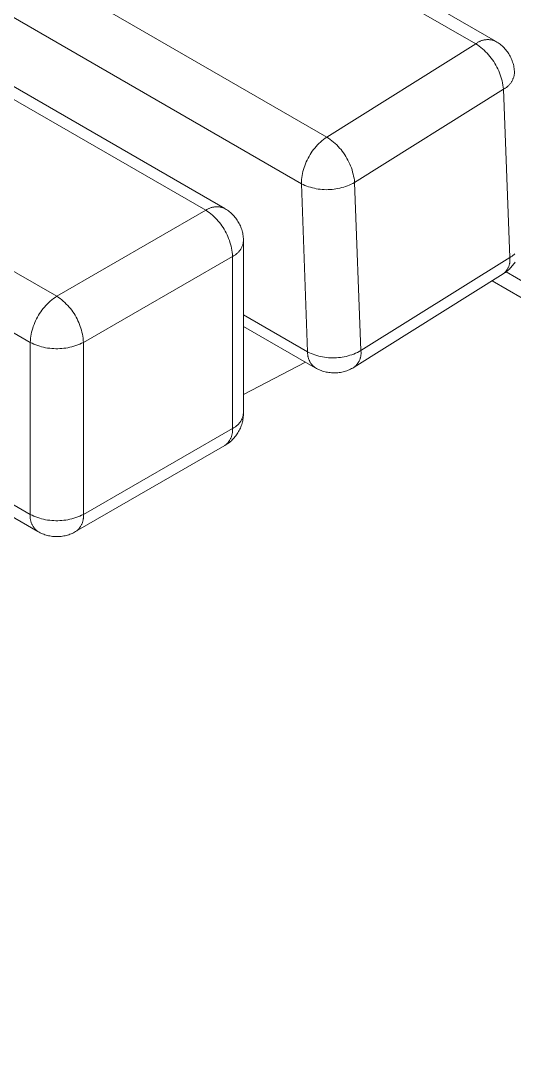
# Model space of a CAD drawing. Header units: millimetres. Extents: x -30 to 4992, y -440 to 3111.
# Drawn here: x 1391.2 to 1434.3, y 108.3 to 197.8 of the extents above; entities that cross this region are included whole.
import ezdxf

# ---------------------------------------------------------------- set-up
doc = ezdxf.new("R2010")
doc.units = ezdxf.units.MM
doc.layers.add('ZANO_R', color=7, linetype='Continuous', lineweight=0)

msp = doc.modelspace()

# ---------------------------------------------------------------- linework, layer by layer
at = {"layer": 'ZANO_R'}
for p, q in [((1430.908, 195.776), (599.558, 675.757)), ((601.314, 675.969), (1432.622, 196.014)), ((586.565, 667.621), (1417.916, 187.641)), ((1415.693, 183.566), (584.343, 663.546)), ((577.653, 661.386), (1409.003, 181.405)), ((1407.361, 181.242), (576.011, 661.223)), ((1392.035, 169.712), (560.684, 649.693)), ((1431.202, 195.963), (1431.255, 195.988)), ((1431.255, 195.988), (1431.308, 196.011)), ((1431.308, 196.011), (1431.362, 196.032)), ((1431.362, 196.032), (1431.417, 196.052)), ((1431.417, 196.052), (1431.472, 196.07)), ((1431.472, 196.07), (1431.528, 196.085)), ((1431.528, 196.085), (1431.585, 196.099)), ((1431.585, 196.099), (1431.641, 196.111)), ((1431.641, 196.111), (1431.699, 196.121)), ((1431.699, 196.121), (1431.756, 196.129)), ((1431.756, 196.129), (1431.814, 196.135)), ((1431.814, 196.135), (1431.872, 196.139)), ((1431.872, 196.139), (1431.93, 196.141)), ((1431.93, 196.141), (1431.988, 196.141)), ((1431.988, 196.141), (1432.046, 196.139)), ((1432.046, 196.139), (1432.104, 196.135)), ((1432.104, 196.135), (1432.162, 196.129)), ((1432.162, 196.129), (1432.22, 196.121)), ((1432.22, 196.121), (1432.277, 196.112)), ((1432.277, 196.112), (1432.334, 196.1)), ((1432.334, 196.1), (1432.39, 196.086)), ((1432.39, 196.086), (1432.446, 196.07)), ((1432.446, 196.07), (1432.502, 196.053)), ((1432.502, 196.053), (1432.557, 196.033)), ((1432.557, 196.033), (1432.611, 196.012)), ((1432.611, 196.012), (1432.664, 195.989)), ((1432.664, 195.989), (1432.761, 195.93)), ((1417.916, 187.641), (1430.908, 195.776)), ((1430.908, 195.776), (1430.955, 195.812)), ((1430.908, 195.776), (1431.062, 195.674)), ((1430.955, 195.812), (1431.002, 195.845)), ((1431.002, 195.845), (1431.051, 195.877)), ((1431.051, 195.877), (1431.1, 195.907)), ((1431.062, 195.674), (1431.212, 195.566)), ((1431.1, 195.907), (1431.151, 195.936)), ((1431.151, 195.936), (1431.202, 195.963)), ((1431.212, 195.566), (1431.358, 195.452)), ((1431.358, 195.452), (1431.5, 195.334)), ((1431.5, 195.334), (1431.638, 195.211)), ((1431.638, 195.211), (1431.771, 195.084)), ((1431.771, 195.084), (1431.9, 194.951)), ((1432.761, 195.93), (1432.856, 195.868)), ((1432.856, 195.868), (1432.948, 195.802)), ((1432.948, 195.802), (1433.039, 195.734)), ((1433.039, 195.734), (1433.127, 195.662)), ((1433.127, 195.662), (1433.212, 195.587)), ((1433.212, 195.587), (1433.295, 195.509)), ((1433.295, 195.509), (1433.375, 195.429)), ((1433.375, 195.429), (1433.452, 195.346)), ((1433.452, 195.346), (1433.526, 195.26)), ((1433.526, 195.26), (1433.597, 195.172)), ((1433.597, 195.172), (1433.666, 195.081)), ((1433.666, 195.081), (1433.731, 194.988)), ((1431.9, 194.951), (1432.025, 194.815)), ((1432.025, 194.815), (1432.144, 194.674)), ((1432.144, 194.674), (1432.259, 194.529)), ((1432.259, 194.529), (1432.369, 194.38)), ((1432.369, 194.38), (1432.473, 194.228)), ((1432.473, 194.228), (1432.572, 194.072)), ((1433.731, 194.988), (1433.792, 194.893)), ((1433.792, 194.893), (1433.851, 194.795)), ((1433.851, 194.795), (1433.906, 194.696)), ((1433.906, 194.696), (1433.957, 194.595)), ((1433.957, 194.595), (1434.005, 194.492)), ((1434.005, 194.492), (1434.05, 194.388)), ((1434.05, 194.388), (1434.091, 194.282)), ((1434.091, 194.282), (1434.128, 194.175)), ((1432.572, 194.072), (1432.666, 193.912)), ((1432.666, 193.912), (1432.754, 193.75)), ((1432.754, 193.75), (1432.836, 193.585)), ((1432.836, 193.585), (1432.912, 193.416)), ((1432.912, 193.416), (1432.983, 193.246)), ((1434.128, 194.175), (1434.161, 194.066)), ((1434.161, 194.066), (1434.191, 193.957)), ((1434.191, 193.957), (1434.217, 193.846)), ((1434.217, 193.846), (1434.239, 193.735)), ((1434.239, 193.735), (1434.257, 193.623)), ((1434.257, 193.623), (1434.271, 193.511)), ((1434.271, 193.511), (1434.281, 193.398)), ((1434.281, 193.398), (1434.288, 193.284)), ((1434.288, 193.284), (1434.284, 193.225)), ((1432.983, 193.246), (1433.048, 193.073)), ((1433.048, 193.073), (1433.106, 192.897)), ((1433.106, 192.897), (1433.159, 192.72)), ((1433.159, 192.72), (1433.205, 192.541)), ((1433.205, 192.541), (1433.246, 192.361)), ((1433.99, 192.395), (1433.956, 192.346)), ((1434.023, 192.444), (1433.99, 192.395)), ((1434.053, 192.495), (1434.023, 192.444)), ((1434.082, 192.547), (1434.053, 192.495)), ((1434.11, 192.6), (1434.082, 192.547)), ((1434.135, 192.653), (1434.11, 192.6)), ((1434.158, 192.708), (1434.135, 192.653)), ((1434.18, 192.763), (1434.158, 192.708)), ((1434.2, 192.819), (1434.18, 192.763)), ((1434.218, 192.876), (1434.2, 192.819)), ((1434.234, 192.933), (1434.218, 192.876)), ((1434.248, 192.991), (1434.234, 192.933)), ((1434.26, 193.049), (1434.248, 192.991)), ((1434.27, 193.107), (1434.26, 193.049)), ((1434.278, 193.166), (1434.27, 193.107)), ((1434.284, 193.225), (1434.278, 193.166)), ((1433.329, 191.813), (1420.336, 183.678)), ((1433.246, 192.361), (1433.28, 192.179)), ((1433.28, 192.179), (1433.307, 191.997)), ((1433.307, 191.997), (1433.329, 191.813)), ((1433.381, 191.841), (1433.329, 191.813)), ((1433.878, 177.128), (1433.329, 191.813)), ((1433.433, 191.87), (1433.381, 191.841)), ((1433.483, 191.901), (1433.433, 191.87)), ((1433.533, 191.934), (1433.483, 191.901)), ((1433.581, 191.968), (1433.533, 191.934)), ((1433.628, 192.004), (1433.581, 191.968)), ((1433.674, 192.042), (1433.628, 192.004)), ((1433.719, 192.081), (1433.674, 192.042)), ((1433.762, 192.122), (1433.719, 192.081)), ((1433.804, 192.164), (1433.762, 192.122)), ((1433.844, 192.208), (1433.804, 192.164)), ((1433.883, 192.252), (1433.844, 192.208)), ((1433.92, 192.299), (1433.883, 192.252)), ((1433.956, 192.346), (1433.92, 192.299)), ((1417.102, 186.948), (1417.228, 187.075)), ((1417.228, 187.075), (1417.357, 187.197)), ((1417.357, 187.197), (1417.491, 187.316)), ((1417.491, 187.316), (1417.629, 187.429)), ((1417.629, 187.429), (1417.77, 187.537)), ((1417.77, 187.537), (1417.916, 187.641)), ((1417.916, 187.641), (1418.069, 187.538)), ((1418.069, 187.538), (1418.219, 187.43)), ((1418.219, 187.43), (1418.365, 187.317)), ((1418.365, 187.317), (1418.507, 187.199)), ((1418.507, 187.199), (1418.645, 187.076)), ((1418.645, 187.076), (1418.779, 186.948)), ((1416.451, 186.101), (1416.547, 186.251)), ((1416.547, 186.251), (1416.648, 186.398)), ((1416.648, 186.398), (1416.754, 186.541)), ((1416.754, 186.541), (1416.866, 186.681)), ((1416.866, 186.681), (1416.982, 186.816)), ((1416.982, 186.816), (1417.102, 186.948)), ((1418.779, 186.948), (1418.908, 186.816)), ((1418.908, 186.816), (1419.032, 186.679)), ((1419.032, 186.679), (1419.152, 186.539)), ((1419.152, 186.539), (1419.266, 186.394)), ((1419.266, 186.394), (1419.376, 186.245)), ((1419.376, 186.245), (1419.48, 186.092)), ((1415.989, 185.137), (1416.052, 185.304)), ((1416.052, 185.304), (1416.12, 185.469)), ((1416.12, 185.469), (1416.195, 185.631)), ((1416.195, 185.631), (1416.275, 185.791)), ((1416.275, 185.791), (1416.36, 185.947)), ((1416.36, 185.947), (1416.451, 186.101)), ((1419.48, 186.092), (1419.579, 185.936)), ((1419.579, 185.936), (1419.673, 185.777)), ((1419.673, 185.777), (1419.761, 185.615)), ((1419.761, 185.615), (1419.843, 185.449)), ((1419.843, 185.449), (1419.92, 185.281)), ((1419.92, 185.281), (1419.99, 185.11)), ((1415.764, 184.275), (1415.797, 184.451)), ((1415.797, 184.451), (1415.836, 184.625)), ((1415.836, 184.625), (1415.881, 184.797)), ((1415.881, 184.797), (1415.932, 184.968)), ((1415.932, 184.968), (1415.989, 185.137)), ((1419.99, 185.11), (1420.055, 184.937)), ((1420.055, 184.937), (1420.114, 184.762)), ((1420.114, 184.762), (1420.166, 184.585)), ((1420.166, 184.585), (1420.213, 184.406)), ((1420.213, 184.406), (1420.253, 184.226)), ((1377.289, 183.589), (1394.357, 173.734)), ((1415.693, 183.566), (1415.702, 183.744)), ((1415.849, 183.491), (1415.693, 183.566)), ((1416.243, 168.88), (1415.693, 183.566)), ((1415.702, 183.744), (1415.716, 183.922)), ((1415.716, 183.922), (1415.737, 184.099)), ((1415.737, 184.099), (1415.764, 184.275)), ((1416.007, 183.422), (1415.849, 183.491)), ((1419.872, 183.448), (1419.712, 183.382)), ((1420.029, 183.519), (1419.872, 183.448)), ((1420.184, 183.596), (1420.029, 183.519)), ((1420.336, 183.678), (1420.184, 183.596)), ((1420.253, 184.226), (1420.287, 184.044)), ((1420.287, 184.044), (1420.315, 183.861)), ((1420.315, 183.861), (1420.336, 183.678)), ((1420.336, 183.678), (1420.885, 168.992)), ((1416.168, 183.359), (1416.007, 183.422)), ((1416.33, 183.301), (1416.168, 183.359)), ((1416.495, 183.248), (1416.33, 183.301)), ((1416.661, 183.202), (1416.495, 183.248)), ((1416.829, 183.161), (1416.661, 183.202)), ((1416.998, 183.127), (1416.829, 183.161)), ((1417.168, 183.098), (1416.998, 183.127)), ((1417.339, 183.075), (1417.168, 183.098)), ((1417.511, 183.058), (1417.339, 183.075)), ((1417.683, 183.047), (1417.511, 183.058)), ((1417.856, 183.042), (1417.683, 183.047)), ((1418.029, 183.044), (1417.856, 183.042)), ((1418.201, 183.051), (1418.029, 183.044)), ((1418.373, 183.064), (1418.201, 183.051)), ((1418.545, 183.083), (1418.373, 183.064)), ((1418.715, 183.108), (1418.545, 183.083)), ((1418.885, 183.139), (1418.715, 183.108)), ((1419.054, 183.176), (1418.885, 183.139)), ((1419.221, 183.219), (1419.054, 183.176)), ((1419.387, 183.268), (1419.221, 183.219)), ((1419.551, 183.322), (1419.387, 183.268)), ((1419.712, 183.382), (1419.551, 183.322)), ((1394.357, 173.734), (1407.361, 181.242)), ((1407.361, 181.242), (1407.409, 181.275)), ((1407.361, 181.242), (1407.509, 181.142)), ((1407.409, 181.275), (1407.457, 181.306)), ((1407.457, 181.306), (1407.507, 181.335)), ((1407.507, 181.335), (1407.557, 181.363)), ((1407.509, 181.142), (1407.653, 181.037)), ((1407.557, 181.363), (1407.609, 181.389)), ((1407.609, 181.389), (1407.661, 181.413)), ((1407.653, 181.037), (1407.794, 180.927)), ((1407.661, 181.413), (1407.714, 181.435)), ((1407.714, 181.435), (1407.768, 181.455)), ((1407.768, 181.455), (1407.823, 181.474)), ((1407.794, 180.927), (1407.93, 180.812)), ((1407.823, 181.474), (1407.878, 181.49)), ((1407.878, 181.49), (1407.934, 181.505)), ((1407.93, 180.812), (1408.063, 180.693)), ((1407.934, 181.505), (1407.99, 181.517)), ((1407.99, 181.517), (1408.047, 181.528)), ((1408.047, 181.528), (1408.103, 181.537)), ((1408.103, 181.537), (1408.161, 181.543)), ((1408.161, 181.543), (1408.218, 181.548)), ((1408.218, 181.548), (1408.276, 181.551)), ((1408.276, 181.551), (1408.333, 181.551)), ((1408.333, 181.551), (1408.391, 181.55)), ((1408.391, 181.55), (1408.448, 181.547)), ((1408.448, 181.547), (1408.506, 181.541)), ((1408.506, 181.541), (1408.563, 181.534)), ((1408.563, 181.534), (1408.619, 181.525)), ((1408.619, 181.525), (1408.676, 181.513)), ((1408.676, 181.513), (1408.732, 181.5)), ((1408.732, 181.5), (1408.787, 181.485)), ((1408.787, 181.485), (1408.842, 181.468)), ((1408.842, 181.468), (1408.897, 181.449)), ((1408.897, 181.449), (1408.95, 181.428)), ((1408.95, 181.428), (1409.003, 181.405)), ((1409.046, 181.38), (1409.142, 181.321)), ((1409.142, 181.321), (1409.236, 181.258)), ((1409.236, 181.258), (1409.327, 181.192)), ((1409.327, 181.192), (1409.417, 181.123)), ((1409.417, 181.123), (1409.503, 181.05)), ((1409.503, 181.05), (1409.588, 180.975)), ((1409.588, 180.975), (1409.67, 180.897)), ((1409.67, 180.897), (1409.749, 180.816)), ((1409.749, 180.816), (1409.825, 180.733)), ((1408.063, 180.693), (1408.191, 180.569)), ((1408.191, 180.569), (1408.315, 180.44)), ((1408.315, 180.44), (1408.434, 180.307)), ((1408.434, 180.307), (1408.549, 180.171)), ((1408.549, 180.171), (1408.659, 180.03)), ((1408.659, 180.03), (1408.764, 179.885)), ((1408.764, 179.885), (1408.864, 179.737)), ((1409.825, 180.733), (1409.898, 180.647)), ((1409.898, 180.647), (1409.968, 180.558)), ((1409.968, 180.558), (1410.035, 180.467)), ((1410.035, 180.467), (1410.099, 180.374)), ((1410.099, 180.374), (1410.16, 180.279)), ((1410.16, 180.279), (1410.218, 180.182)), ((1410.218, 180.182), (1410.272, 180.083)), ((1410.272, 180.083), (1410.322, 179.982)), ((1410.322, 179.982), (1410.369, 179.879)), ((1410.369, 179.879), (1410.413, 179.775)), ((1408.864, 179.737), (1408.958, 179.586)), ((1408.958, 179.586), (1409.047, 179.431)), ((1409.047, 179.431), (1409.131, 179.274)), ((1409.131, 179.274), (1409.209, 179.113)), ((1409.209, 179.113), (1409.282, 178.95)), ((1410.413, 179.775), (1410.453, 179.669)), ((1410.453, 179.669), (1410.489, 179.562)), ((1410.489, 179.562), (1410.522, 179.454)), ((1410.522, 179.454), (1410.551, 179.344)), ((1410.551, 179.344), (1410.576, 179.234)), ((1410.576, 179.234), (1410.597, 179.123)), ((1410.597, 179.123), (1410.614, 179.012)), ((1410.614, 179.012), (1410.628, 178.899)), ((1409.282, 178.95), (1409.349, 178.785)), ((1409.349, 178.785), (1409.41, 178.617)), ((1409.41, 178.617), (1409.466, 178.448)), ((1409.466, 178.448), (1409.515, 178.276)), ((1409.515, 178.276), (1409.558, 178.103)), ((1409.558, 178.103), (1409.596, 177.928)), ((1410.537, 178.115), (1410.514, 178.062)), ((1410.557, 178.169), (1410.537, 178.115)), ((1410.575, 178.223), (1410.557, 178.169)), ((1410.592, 178.279), (1410.575, 178.223)), ((1410.607, 178.334), (1410.592, 178.279)), ((1410.619, 178.39), (1410.607, 178.334)), ((1410.63, 178.447), (1410.619, 178.39)), ((1410.628, 178.899), (1410.638, 178.787)), ((1410.639, 178.504), (1410.63, 178.447)), ((1410.638, 178.787), (1410.643, 178.674)), ((1410.645, 178.561), (1410.639, 178.504)), ((1410.643, 178.674), (1410.645, 178.561)), ((1410.645, 178.561), (1410.645, 163.545)), ((1409.684, 177.22), (1396.679, 169.712)), ((1409.596, 177.928), (1409.627, 177.753)), ((1409.627, 177.753), (1409.652, 177.576)), ((1409.652, 177.576), (1409.671, 177.398)), ((1409.671, 177.398), (1409.684, 177.22)), ((1409.736, 177.245), (1409.684, 177.22)), ((1409.684, 162.204), (1409.684, 177.22)), ((1409.787, 177.272), (1409.736, 177.245)), ((1409.837, 177.3), (1409.787, 177.272)), ((1409.886, 177.33), (1409.837, 177.3)), ((1409.934, 177.362), (1409.886, 177.33)), ((1409.981, 177.395), (1409.934, 177.362)), ((1410.027, 177.43), (1409.981, 177.395)), ((1410.071, 177.466), (1410.027, 177.43)), ((1410.114, 177.504), (1410.071, 177.466)), ((1410.156, 177.544), (1410.114, 177.504)), ((1410.197, 177.585), (1410.156, 177.544)), ((1410.236, 177.627), (1410.197, 177.585)), ((1410.273, 177.671), (1410.236, 177.627)), ((1410.309, 177.716), (1410.273, 177.671)), ((1410.344, 177.762), (1410.309, 177.716)), ((1410.376, 177.81), (1410.344, 177.762)), ((1410.407, 177.858), (1410.376, 177.81)), ((1410.437, 177.908), (1410.407, 177.858)), ((1410.464, 177.958), (1410.437, 177.908)), ((1410.49, 178.01), (1410.464, 177.958)), ((1410.514, 178.062), (1410.49, 178.01)), ((1433.982, 177.184), (1433.93, 177.155)), ((1434.032, 177.215), (1433.982, 177.184)), ((1434.082, 177.248), (1434.032, 177.215)), ((1434.13, 177.283), (1434.082, 177.248)), ((1434.177, 177.319), (1434.13, 177.283)), ((1434.223, 177.356), (1434.177, 177.319)), ((1434.268, 177.396), (1434.223, 177.356)), ((1434.311, 177.436), (1434.268, 177.396)), ((1420.885, 168.992), (1433.878, 177.128)), ((1433.781, 176.329), (1433.76, 176.279)), ((1433.8, 176.379), (1433.781, 176.329)), ((1433.818, 176.431), (1433.8, 176.379)), ((1433.833, 176.483), (1433.818, 176.431)), ((1433.847, 176.535), (1433.833, 176.483)), ((1433.859, 176.588), (1433.847, 176.535)), ((1433.87, 176.641), (1433.859, 176.588)), ((1433.878, 176.695), (1433.87, 176.641)), ((1433.93, 177.155), (1433.878, 177.128)), ((1433.878, 177.128), (1433.884, 177.074)), ((1433.885, 176.749), (1433.878, 176.695)), ((1433.884, 177.074), (1433.889, 177.02)), ((1433.889, 176.803), (1433.885, 176.749)), ((1433.889, 177.02), (1433.892, 176.965)), ((1433.892, 176.857), (1433.889, 176.803)), ((1433.892, 176.965), (1433.893, 176.911)), ((1433.893, 176.911), (1433.892, 176.857)), ((1434.07, 176.356), (1433.996, 176.271)), ((1434.142, 176.444), (1434.07, 176.356)), ((1434.21, 176.534), (1434.142, 176.444)), ((1434.275, 176.627), (1434.21, 176.534)), ((1434.336, 176.721), (1434.275, 176.627)), ((1433.298, 175.685), (1420.314, 167.555)), ((1433.34, 175.719), (1433.298, 175.685)), ((1433.402, 175.752), (1433.307, 175.69)), ((1433.381, 175.755), (1433.34, 175.719)), ((1433.421, 175.792), (1433.381, 175.755)), ((1433.494, 175.817), (1433.402, 175.752)), ((1433.459, 175.83), (1433.421, 175.792)), ((1433.496, 175.87), (1433.459, 175.83)), ((1433.584, 175.886), (1433.494, 175.817)), ((1433.531, 175.911), (1433.496, 175.87)), ((1433.565, 175.954), (1433.531, 175.911)), ((1433.553, 175.861), (1547.986, 109.793)), ((1433.598, 175.997), (1433.565, 175.954)), ((1433.672, 175.957), (1433.584, 175.886)), ((1433.629, 176.042), (1433.598, 175.997)), ((1433.658, 176.087), (1433.629, 176.042)), ((1433.686, 176.134), (1433.658, 176.087)), ((1433.757, 176.031), (1433.672, 175.957)), ((1433.712, 176.181), (1433.686, 176.134)), ((1433.737, 176.23), (1433.712, 176.181)), ((1433.76, 176.279), (1433.737, 176.23)), ((1433.839, 176.108), (1433.757, 176.031)), ((1433.919, 176.188), (1433.839, 176.108)), ((1433.996, 176.271), (1433.919, 176.188)), ((1547.939, 108.329), (1432.328, 175.077)), ((1394.065, 173.529), (1394.209, 173.634)), ((1394.209, 173.634), (1394.357, 173.734)), ((1394.357, 173.734), (1394.505, 173.634)), ((1394.505, 173.634), (1394.649, 173.529)), ((1393.169, 172.662), (1393.284, 172.799)), ((1393.284, 172.799), (1393.403, 172.932)), ((1393.403, 172.932), (1393.527, 173.06)), ((1393.527, 173.06), (1393.655, 173.185)), ((1393.655, 173.185), (1393.788, 173.304)), ((1393.788, 173.304), (1393.924, 173.419)), ((1393.924, 173.419), (1394.065, 173.529)), ((1394.649, 173.529), (1394.79, 173.419)), ((1394.79, 173.419), (1394.926, 173.304)), ((1394.926, 173.304), (1395.059, 173.185)), ((1395.059, 173.185), (1395.187, 173.06)), ((1395.187, 173.06), (1395.311, 172.932)), ((1395.311, 172.932), (1395.43, 172.799)), ((1395.43, 172.799), (1395.545, 172.662)), ((1392.587, 171.766), (1392.671, 171.923)), ((1392.671, 171.923), (1392.76, 172.078)), ((1392.76, 172.078), (1392.855, 172.229)), ((1392.855, 172.229), (1392.955, 172.377)), ((1392.955, 172.377), (1393.059, 172.522)), ((1393.059, 172.522), (1393.169, 172.662)), ((1395.545, 172.662), (1395.655, 172.522)), ((1395.655, 172.522), (1395.759, 172.377)), ((1395.759, 172.377), (1395.859, 172.229)), ((1395.859, 172.229), (1395.954, 172.078)), ((1395.954, 172.078), (1396.043, 171.923)), ((1396.043, 171.923), (1396.127, 171.766)), ((1410.645, 172.112), (1416.243, 168.88)), ((1392.203, 170.768), (1392.253, 170.939)), ((1392.253, 170.939), (1392.308, 171.109)), ((1392.308, 171.109), (1392.369, 171.277)), ((1392.369, 171.277), (1392.436, 171.442)), ((1392.436, 171.442), (1392.509, 171.605)), ((1392.509, 171.605), (1392.587, 171.766)), ((1396.127, 171.766), (1396.205, 171.605)), ((1396.205, 171.605), (1396.278, 171.442)), ((1396.278, 171.442), (1396.345, 171.277)), ((1396.345, 171.277), (1396.406, 171.109)), ((1396.406, 171.109), (1396.461, 170.939)), ((1396.461, 170.939), (1396.51, 170.768)), ((1416.905, 167.498), (1410.645, 171.112)), ((1392.048, 169.89), (1392.066, 170.068)), ((1392.066, 170.068), (1392.092, 170.244)), ((1392.092, 170.244), (1392.123, 170.42)), ((1392.123, 170.42), (1392.16, 170.595)), ((1392.16, 170.595), (1392.203, 170.768)), ((1396.51, 170.768), (1396.554, 170.595)), ((1396.554, 170.595), (1396.591, 170.42)), ((1396.591, 170.42), (1396.622, 170.244)), ((1396.622, 170.244), (1396.647, 170.068)), ((1396.647, 170.068), (1396.666, 169.89)), ((1392.035, 169.712), (1392.048, 169.89)), ((1392.195, 169.634), (1392.035, 169.712)), ((1392.035, 154.696), (1392.035, 169.712)), ((1392.358, 169.562), (1392.195, 169.634)), ((1392.524, 169.495), (1392.358, 169.562)), ((1392.692, 169.434), (1392.524, 169.495)), ((1392.862, 169.38), (1392.692, 169.434)), ((1393.033, 169.33), (1392.862, 169.38)), ((1393.207, 169.287), (1393.033, 169.33)), ((1393.381, 169.25), (1393.207, 169.287)), ((1393.557, 169.22), (1393.381, 169.25)), ((1393.734, 169.195), (1393.557, 169.22)), ((1393.911, 169.176), (1393.734, 169.195)), ((1394.089, 169.164), (1393.911, 169.176)), ((1394.268, 169.158), (1394.089, 169.164)), ((1394.446, 169.158), (1394.268, 169.158)), ((1394.625, 169.164), (1394.446, 169.158)), ((1394.803, 169.176), (1394.625, 169.164)), ((1394.98, 169.195), (1394.803, 169.176)), ((1395.157, 169.22), (1394.98, 169.195)), ((1395.333, 169.25), (1395.157, 169.22)), ((1395.507, 169.287), (1395.333, 169.25)), ((1395.681, 169.33), (1395.507, 169.287)), ((1395.852, 169.38), (1395.681, 169.33)), ((1396.022, 169.434), (1395.852, 169.38)), ((1396.19, 169.495), (1396.022, 169.434)), ((1396.355, 169.562), (1396.19, 169.495)), ((1396.519, 169.634), (1396.355, 169.562)), ((1396.679, 169.712), (1396.519, 169.634)), ((1396.666, 169.89), (1396.679, 169.712)), ((1396.679, 169.712), (1396.679, 154.696)), ((1416.241, 168.824), (1416.243, 168.88)), ((1416.241, 168.769), (1416.241, 168.824)), ((1416.243, 168.713), (1416.241, 168.769)), ((1416.398, 168.805), (1416.243, 168.88)), ((1416.247, 168.657), (1416.243, 168.713)), ((1416.252, 168.602), (1416.247, 168.657)), ((1416.26, 168.547), (1416.252, 168.602)), ((1416.27, 168.492), (1416.26, 168.547)), ((1416.282, 168.437), (1416.27, 168.492)), ((1416.295, 168.383), (1416.282, 168.437)), ((1416.31, 168.33), (1416.295, 168.383)), ((1416.328, 168.277), (1416.31, 168.33)), ((1416.347, 168.225), (1416.328, 168.277)), ((1416.556, 168.736), (1416.398, 168.805)), ((1416.717, 168.673), (1416.556, 168.736)), ((1416.88, 168.615), (1416.717, 168.673)), ((1417.044, 168.563), (1416.88, 168.615)), ((1417.21, 168.516), (1417.044, 168.563)), ((1417.378, 168.476), (1417.21, 168.516)), ((1417.547, 168.441), (1417.378, 168.476)), ((1417.717, 168.412), (1417.547, 168.441)), ((1417.888, 168.389), (1417.717, 168.412)), ((1418.06, 168.372), (1417.888, 168.389)), ((1418.233, 168.362), (1418.06, 168.372)), ((1418.405, 168.357), (1418.233, 168.362)), ((1418.578, 168.358), (1418.405, 168.357)), ((1418.75, 168.365), (1418.578, 168.358)), ((1418.922, 168.378), (1418.75, 168.365)), ((1419.094, 168.397), (1418.922, 168.378)), ((1419.265, 168.422), (1419.094, 168.397)), ((1419.434, 168.454), (1419.265, 168.422)), ((1419.603, 168.491), (1419.434, 168.454)), ((1419.77, 168.533), (1419.603, 168.491)), ((1419.936, 168.582), (1419.77, 168.533)), ((1420.1, 168.636), (1419.936, 168.582)), ((1420.261, 168.697), (1420.1, 168.636)), ((1420.421, 168.762), (1420.261, 168.697)), ((1420.578, 168.833), (1420.421, 168.762)), ((1420.733, 168.91), (1420.578, 168.833)), ((1420.885, 168.992), (1420.733, 168.91)), ((1420.819, 168.274), (1420.802, 168.225)), ((1420.835, 168.323), (1420.819, 168.274)), ((1420.849, 168.373), (1420.835, 168.323)), ((1420.862, 168.424), (1420.849, 168.373)), ((1420.873, 168.475), (1420.862, 168.424)), ((1420.882, 168.526), (1420.873, 168.475)), ((1420.889, 168.577), (1420.882, 168.526)), ((1420.885, 168.992), (1420.892, 168.94)), ((1420.895, 168.629), (1420.889, 168.577)), ((1420.892, 168.94), (1420.897, 168.889)), ((1420.899, 168.681), (1420.895, 168.629)), ((1420.897, 168.889), (1420.9, 168.837)), ((1420.901, 168.733), (1420.899, 168.681)), ((1420.9, 168.837), (1420.901, 168.785)), ((1420.901, 168.785), (1420.901, 168.733)), ((1416.051, 167.991), (1410.645, 165.165)), ((1416.367, 168.173), (1416.347, 168.225)), ((1416.39, 168.122), (1416.367, 168.173)), ((1416.415, 168.072), (1416.39, 168.122)), ((1416.441, 168.023), (1416.415, 168.072)), ((1416.468, 167.974), (1416.441, 168.023)), ((1416.498, 167.927), (1416.468, 167.974)), ((1416.529, 167.881), (1416.498, 167.927)), ((1416.562, 167.836), (1416.529, 167.881)), ((1416.596, 167.792), (1416.562, 167.836)), ((1416.632, 167.749), (1416.596, 167.792)), ((1416.669, 167.708), (1416.632, 167.749)), ((1416.708, 167.668), (1416.669, 167.708)), ((1416.748, 167.629), (1416.708, 167.668)), ((1416.789, 167.592), (1416.748, 167.629)), ((1416.832, 167.556), (1416.789, 167.592)), ((1416.876, 167.521), (1416.832, 167.556)), ((1416.921, 167.489), (1416.876, 167.521)), ((1417.02, 167.434), (1416.921, 167.489)), ((1417.121, 167.382), (1417.02, 167.434)), ((1417.224, 167.334), (1417.121, 167.382)), ((1417.328, 167.289), (1417.224, 167.334)), ((1419.975, 167.368), (1419.872, 167.321)), ((1420.077, 167.418), (1419.975, 167.368)), ((1420.176, 167.473), (1420.077, 167.418)), ((1420.274, 167.53), (1420.176, 167.473)), ((1420.316, 167.562), (1420.274, 167.53)), ((1420.356, 167.595), (1420.316, 167.562)), ((1420.395, 167.629), (1420.356, 167.595)), ((1420.433, 167.664), (1420.395, 167.629)), ((1420.47, 167.701), (1420.433, 167.664)), ((1420.505, 167.739), (1420.47, 167.701)), ((1420.539, 167.778), (1420.505, 167.739)), ((1420.572, 167.819), (1420.539, 167.778)), ((1420.604, 167.86), (1420.572, 167.819)), ((1420.634, 167.903), (1420.604, 167.86)), ((1420.662, 167.946), (1420.634, 167.903)), ((1420.69, 167.99), (1420.662, 167.946)), ((1420.715, 168.036), (1420.69, 167.99)), ((1420.739, 168.082), (1420.715, 168.036)), ((1420.762, 168.129), (1420.739, 168.082)), ((1420.782, 168.176), (1420.762, 168.129)), ((1420.802, 168.225), (1420.782, 168.176)), ((1417.434, 167.249), (1417.328, 167.289)), ((1417.542, 167.211), (1417.434, 167.249)), ((1417.65, 167.178), (1417.542, 167.211)), ((1417.76, 167.148), (1417.65, 167.178)), ((1417.87, 167.122), (1417.76, 167.148)), ((1417.982, 167.1), (1417.87, 167.122)), ((1418.094, 167.082), (1417.982, 167.1)), ((1418.206, 167.068), (1418.094, 167.082)), ((1418.32, 167.058), (1418.206, 167.068)), ((1418.433, 167.051), (1418.32, 167.058)), ((1418.546, 167.049), (1418.433, 167.051)), ((1418.66, 167.05), (1418.546, 167.049)), ((1418.773, 167.055), (1418.66, 167.05)), ((1418.887, 167.065), (1418.773, 167.055)), ((1418.999, 167.078), (1418.887, 167.065)), ((1419.112, 167.095), (1418.999, 167.078)), ((1419.223, 167.116), (1419.112, 167.095)), ((1419.334, 167.141), (1419.223, 167.116)), ((1419.444, 167.169), (1419.334, 167.141)), ((1419.553, 167.201), (1419.444, 167.169)), ((1419.66, 167.238), (1419.553, 167.201)), ((1419.767, 167.277), (1419.66, 167.238)), ((1419.872, 167.321), (1419.767, 167.277)), ((1410.437, 162.891), (1410.407, 162.842)), ((1410.464, 162.942), (1410.437, 162.891)), ((1410.49, 162.993), (1410.464, 162.942)), ((1410.514, 163.046), (1410.49, 162.993)), ((1410.537, 163.099), (1410.514, 163.046)), ((1410.557, 163.153), (1410.537, 163.099)), ((1410.576, 162.872), (1410.551, 162.762)), ((1410.575, 163.207), (1410.557, 163.153)), ((1410.592, 163.262), (1410.575, 163.207)), ((1410.597, 162.983), (1410.576, 162.872)), ((1410.607, 163.318), (1410.592, 163.262)), ((1410.614, 163.094), (1410.597, 162.983)), ((1410.619, 163.374), (1410.607, 163.318)), ((1410.628, 163.206), (1410.614, 163.094)), ((1410.63, 163.431), (1410.619, 163.374)), ((1410.638, 163.319), (1410.628, 163.206)), ((1410.639, 163.488), (1410.63, 163.431)), ((1410.643, 163.432), (1410.638, 163.319)), ((1410.645, 163.545), (1410.639, 163.488)), ((1410.645, 163.545), (1410.643, 163.432)), ((1396.679, 154.696), (1409.684, 162.204)), ((1409.736, 162.229), (1409.684, 162.204)), ((1409.684, 162.204), (1409.688, 162.147)), ((1409.69, 161.974), (1409.686, 161.917)), ((1409.688, 162.147), (1409.691, 162.089)), ((1409.691, 162.032), (1409.69, 161.974)), ((1409.691, 162.089), (1409.691, 162.032)), ((1409.787, 162.255), (1409.736, 162.229)), ((1409.837, 162.284), (1409.787, 162.255)), ((1409.886, 162.314), (1409.837, 162.284)), ((1409.934, 162.345), (1409.886, 162.314)), ((1409.981, 162.379), (1409.934, 162.345)), ((1410.027, 162.414), (1409.981, 162.379)), ((1410.071, 162.45), (1410.027, 162.414)), ((1410.114, 162.488), (1410.071, 162.45)), ((1410.156, 162.528), (1410.114, 162.488)), ((1410.197, 162.569), (1410.156, 162.528)), ((1410.236, 162.611), (1410.197, 162.569)), ((1410.272, 162.023), (1410.218, 161.924)), ((1410.273, 162.655), (1410.236, 162.611)), ((1410.322, 162.124), (1410.272, 162.023)), ((1410.309, 162.7), (1410.273, 162.655)), ((1410.344, 162.746), (1410.309, 162.7)), ((1410.369, 162.227), (1410.322, 162.124)), ((1410.376, 162.793), (1410.344, 162.746)), ((1410.413, 162.331), (1410.369, 162.227)), ((1410.407, 162.842), (1410.376, 162.793)), ((1410.453, 162.437), (1410.413, 162.331)), ((1410.489, 162.544), (1410.453, 162.437)), ((1410.522, 162.652), (1410.489, 162.544)), ((1410.551, 162.762), (1410.522, 162.652)), ((1409.403, 161.111), (1409.37, 161.064)), ((1409.435, 161.159), (1409.403, 161.111)), ((1409.465, 161.208), (1409.435, 161.159)), ((1409.493, 161.258), (1409.465, 161.208)), ((1409.52, 161.31), (1409.493, 161.258)), ((1409.588, 161.131), (1409.503, 161.056)), ((1409.544, 161.362), (1409.52, 161.31)), ((1409.567, 161.414), (1409.544, 161.362)), ((1409.588, 161.468), (1409.567, 161.414)), ((1409.607, 161.522), (1409.588, 161.468)), ((1409.67, 161.209), (1409.588, 161.131)), ((1409.624, 161.577), (1409.607, 161.522)), ((1409.64, 161.633), (1409.624, 161.577)), ((1409.653, 161.689), (1409.64, 161.633)), ((1409.664, 161.745), (1409.653, 161.689)), ((1409.674, 161.802), (1409.664, 161.745)), ((1409.749, 161.29), (1409.67, 161.209)), ((1409.681, 161.859), (1409.674, 161.802)), ((1409.686, 161.917), (1409.681, 161.859)), ((1409.825, 161.373), (1409.749, 161.29)), ((1409.898, 161.459), (1409.825, 161.373)), ((1409.968, 161.548), (1409.898, 161.459)), ((1410.035, 161.638), (1409.968, 161.548)), ((1410.099, 161.732), (1410.035, 161.638)), ((1410.16, 161.827), (1410.099, 161.732)), ((1410.218, 161.924), (1410.16, 161.827)), ((1409.003, 160.701), (1395.999, 153.193)), ((1409.05, 160.735), (1409.003, 160.701)), ((1409.142, 160.785), (1409.046, 160.726)), ((1409.094, 160.771), (1409.05, 160.735)), ((1409.138, 160.809), (1409.094, 160.771)), ((1409.18, 160.848), (1409.138, 160.809)), ((1409.236, 160.848), (1409.142, 160.785)), ((1409.221, 160.888), (1409.18, 160.848)), ((1409.261, 160.93), (1409.221, 160.888)), ((1409.327, 160.914), (1409.236, 160.848)), ((1409.299, 160.974), (1409.261, 160.93)), ((1409.335, 161.018), (1409.299, 160.974)), ((1409.417, 160.983), (1409.327, 160.914)), ((1409.37, 161.064), (1409.335, 161.018)), ((1409.503, 161.056), (1409.417, 160.983)), ((1385.566, 158.431), (1392.035, 154.696)), ((1392.715, 153.193), (1385.566, 157.32)), ((1392.027, 154.524), (1392.028, 154.581)), ((1392.028, 154.466), (1392.027, 154.524)), ((1392.028, 154.581), (1392.03, 154.639)), ((1392.032, 154.409), (1392.028, 154.466)), ((1392.03, 154.639), (1392.035, 154.696)), ((1392.037, 154.351), (1392.032, 154.409)), ((1392.195, 154.618), (1392.035, 154.696)), ((1392.045, 154.294), (1392.037, 154.351)), ((1392.054, 154.237), (1392.045, 154.294)), ((1392.065, 154.181), (1392.054, 154.237)), ((1392.079, 154.125), (1392.065, 154.181)), ((1392.094, 154.069), (1392.079, 154.125)), ((1392.111, 154.014), (1392.094, 154.069)), ((1392.13, 153.96), (1392.111, 154.014)), ((1392.151, 153.906), (1392.13, 153.96)), ((1392.358, 154.546), (1392.195, 154.618)), ((1392.524, 154.479), (1392.358, 154.546)), ((1392.692, 154.418), (1392.524, 154.479)), ((1392.862, 154.363), (1392.692, 154.418)), ((1393.033, 154.314), (1392.862, 154.363)), ((1393.207, 154.271), (1393.033, 154.314)), ((1393.381, 154.234), (1393.207, 154.271)), ((1393.557, 154.203), (1393.381, 154.234)), ((1393.734, 154.179), (1393.557, 154.203)), ((1393.911, 154.16), (1393.734, 154.179)), ((1394.089, 154.148), (1393.911, 154.16)), ((1394.268, 154.142), (1394.089, 154.148)), ((1394.446, 154.142), (1394.268, 154.142)), ((1394.625, 154.148), (1394.446, 154.142)), ((1394.803, 154.16), (1394.625, 154.148)), ((1394.98, 154.179), (1394.803, 154.16)), ((1395.157, 154.203), (1394.98, 154.179)), ((1395.333, 154.234), (1395.157, 154.203)), ((1395.507, 154.271), (1395.333, 154.234)), ((1395.681, 154.314), (1395.507, 154.271)), ((1395.852, 154.363), (1395.681, 154.314)), ((1396.022, 154.418), (1395.852, 154.363)), ((1396.19, 154.479), (1396.022, 154.418)), ((1396.355, 154.546), (1396.19, 154.479)), ((1396.519, 154.618), (1396.355, 154.546)), ((1396.679, 154.696), (1396.519, 154.618)), ((1396.584, 153.96), (1396.563, 153.906)), ((1396.603, 154.014), (1396.584, 153.96)), ((1396.62, 154.069), (1396.603, 154.014)), ((1396.635, 154.125), (1396.62, 154.069)), ((1396.649, 154.181), (1396.635, 154.125)), ((1396.66, 154.237), (1396.649, 154.181)), ((1396.669, 154.294), (1396.66, 154.237)), ((1396.677, 154.351), (1396.669, 154.294)), ((1396.682, 154.409), (1396.677, 154.351)), ((1396.679, 154.696), (1396.684, 154.639)), ((1396.686, 154.466), (1396.682, 154.409)), ((1396.684, 154.639), (1396.686, 154.581)), ((1396.686, 154.581), (1396.687, 154.524)), ((1396.687, 154.524), (1396.686, 154.466)), ((1392.174, 153.854), (1392.151, 153.906)), ((1392.199, 153.801), (1392.174, 153.854)), ((1392.225, 153.75), (1392.199, 153.801)), ((1392.253, 153.7), (1392.225, 153.75)), ((1392.283, 153.651), (1392.253, 153.7)), ((1392.315, 153.603), (1392.283, 153.651)), ((1392.348, 153.556), (1392.315, 153.603)), ((1392.383, 153.51), (1392.348, 153.556)), ((1392.42, 153.465), (1392.383, 153.51)), ((1392.458, 153.422), (1392.42, 153.465)), ((1392.497, 153.38), (1392.458, 153.422)), ((1392.538, 153.34), (1392.497, 153.38)), ((1392.58, 153.301), (1392.538, 153.34)), ((1392.624, 153.263), (1392.58, 153.301)), ((1392.669, 153.227), (1392.624, 153.263)), ((1392.715, 153.193), (1392.669, 153.227)), ((1392.812, 153.139), (1392.715, 153.193)), ((1392.911, 153.088), (1392.812, 153.139)), ((1393.011, 153.041), (1392.911, 153.088)), ((1393.113, 152.997), (1393.011, 153.041)), ((1395.703, 153.041), (1395.601, 152.997)), ((1395.803, 153.088), (1395.703, 153.041)), ((1395.902, 153.139), (1395.803, 153.088)), ((1395.999, 153.193), (1395.902, 153.139)), ((1396.045, 153.227), (1395.999, 153.193)), ((1396.09, 153.263), (1396.045, 153.227)), ((1396.134, 153.301), (1396.09, 153.263)), ((1396.176, 153.34), (1396.134, 153.301)), ((1396.217, 153.38), (1396.176, 153.34)), ((1396.256, 153.422), (1396.217, 153.38)), ((1396.294, 153.465), (1396.256, 153.422)), ((1396.331, 153.51), (1396.294, 153.465)), ((1396.366, 153.556), (1396.331, 153.51)), ((1396.399, 153.603), (1396.366, 153.556)), ((1396.431, 153.651), (1396.399, 153.603)), ((1396.461, 153.7), (1396.431, 153.651)), ((1396.489, 153.75), (1396.461, 153.7)), ((1396.515, 153.801), (1396.489, 153.75)), ((1396.54, 153.854), (1396.515, 153.801)), ((1396.563, 153.906), (1396.54, 153.854)), ((1393.216, 152.957), (1393.113, 152.997)), ((1393.321, 152.92), (1393.216, 152.957)), ((1393.427, 152.887), (1393.321, 152.92)), ((1393.534, 152.858), (1393.427, 152.887)), ((1393.642, 152.832), (1393.534, 152.858)), ((1393.75, 152.809), (1393.642, 152.832)), ((1393.86, 152.791), (1393.75, 152.809)), ((1393.97, 152.776), (1393.86, 152.791)), ((1394.08, 152.764), (1393.97, 152.776)), ((1394.191, 152.757), (1394.08, 152.764)), ((1394.302, 152.753), (1394.191, 152.757)), ((1394.412, 152.753), (1394.302, 152.753)), ((1394.523, 152.757), (1394.412, 152.753)), ((1394.634, 152.764), (1394.523, 152.757)), ((1394.744, 152.776), (1394.634, 152.764)), ((1394.854, 152.791), (1394.744, 152.776)), ((1394.964, 152.809), (1394.854, 152.791)), ((1395.072, 152.832), (1394.964, 152.809)), ((1395.18, 152.858), (1395.072, 152.832)), ((1395.287, 152.887), (1395.18, 152.858)), ((1395.393, 152.92), (1395.287, 152.887)), ((1395.498, 152.957), (1395.393, 152.92)), ((1395.601, 152.997), (1395.498, 152.957))]:
    msp.add_line(p, q, dxfattribs=at)

doc.saveas('drawing.dxf')
